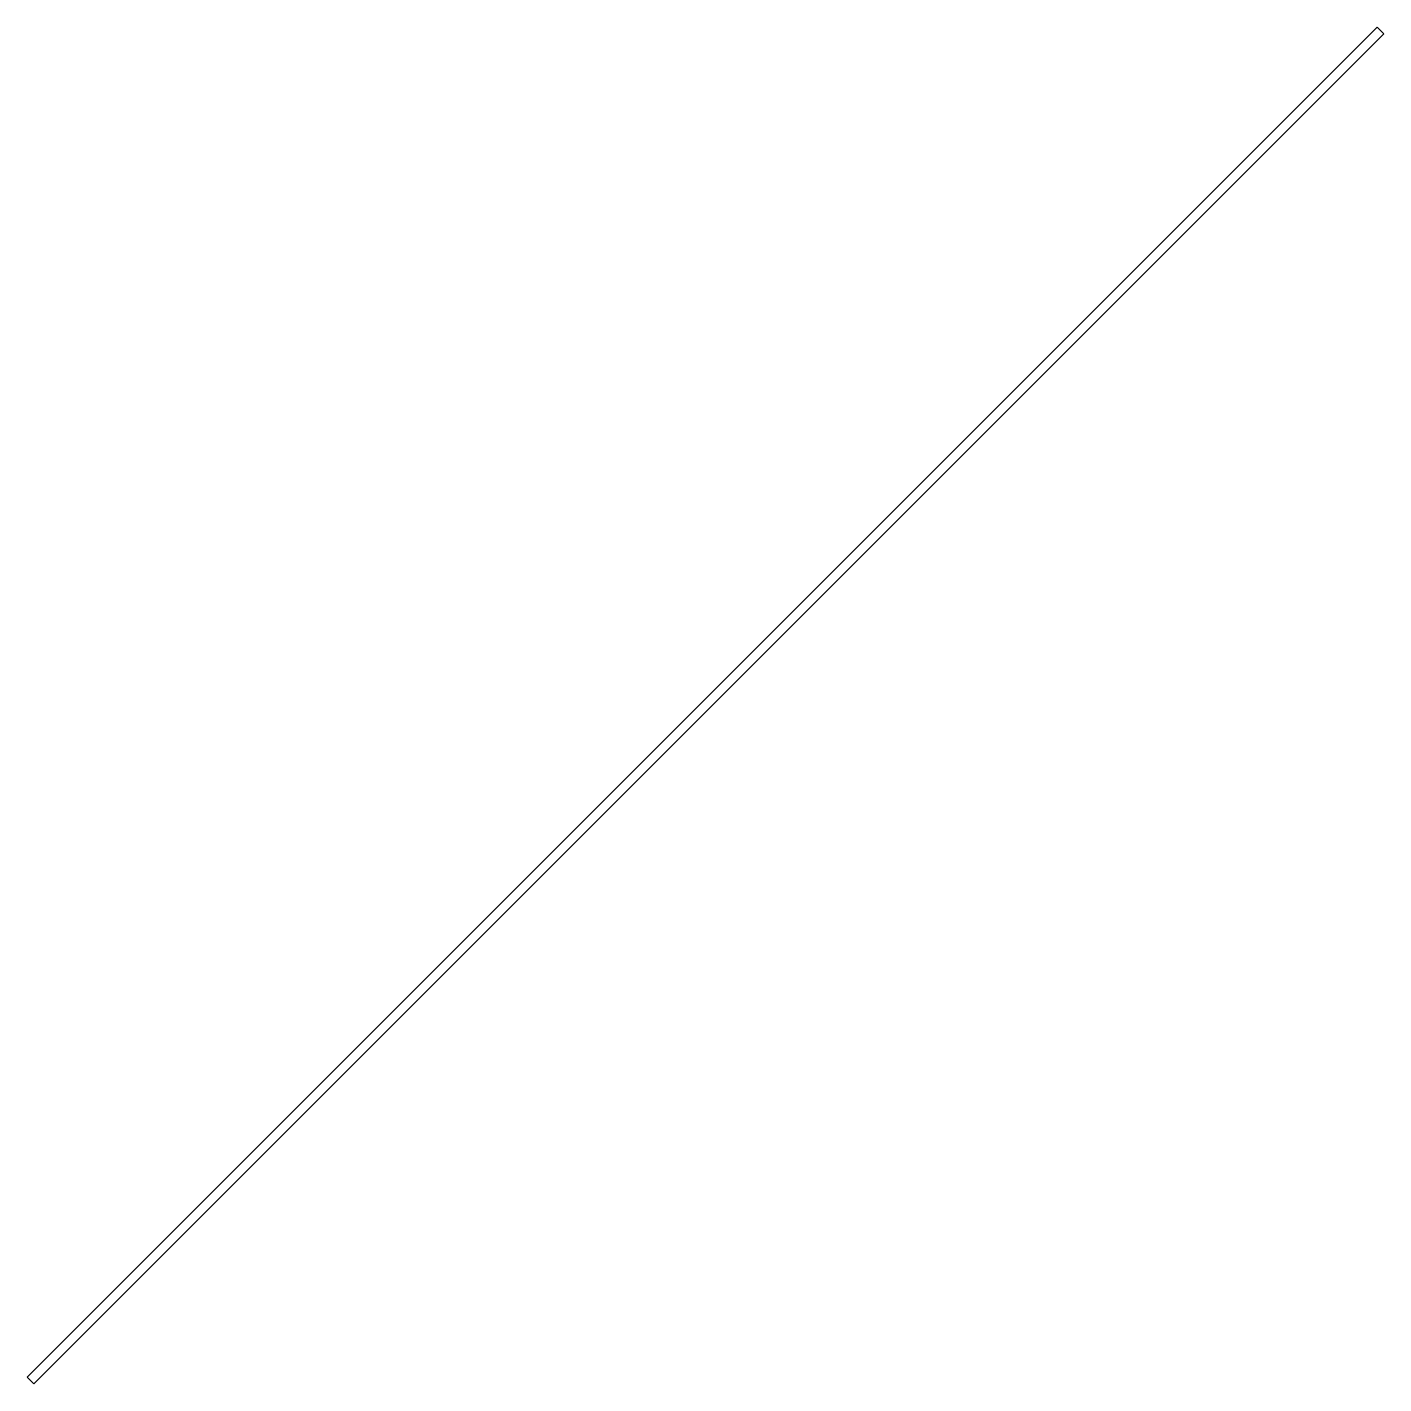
# Model space of a CAD drawing. Header units: millimetres. Extents: x -9.97 to -2.87, y 10.27 to 17.37.
import ezdxf

# ---------------------------------------------------------------- set-up
doc = ezdxf.new("R2010")
doc.units = ezdxf.units.MM

msp = doc.modelspace()

# ---------------------------------------------------------------- linework, layer by layer
msp.add_lwpolyline([(-9.937661, 10.266594), (-9.973017, 10.301949), (-2.901949, 17.373017), (-2.866594, 17.337661)], close=True)

doc.saveas('drawing.dxf')
